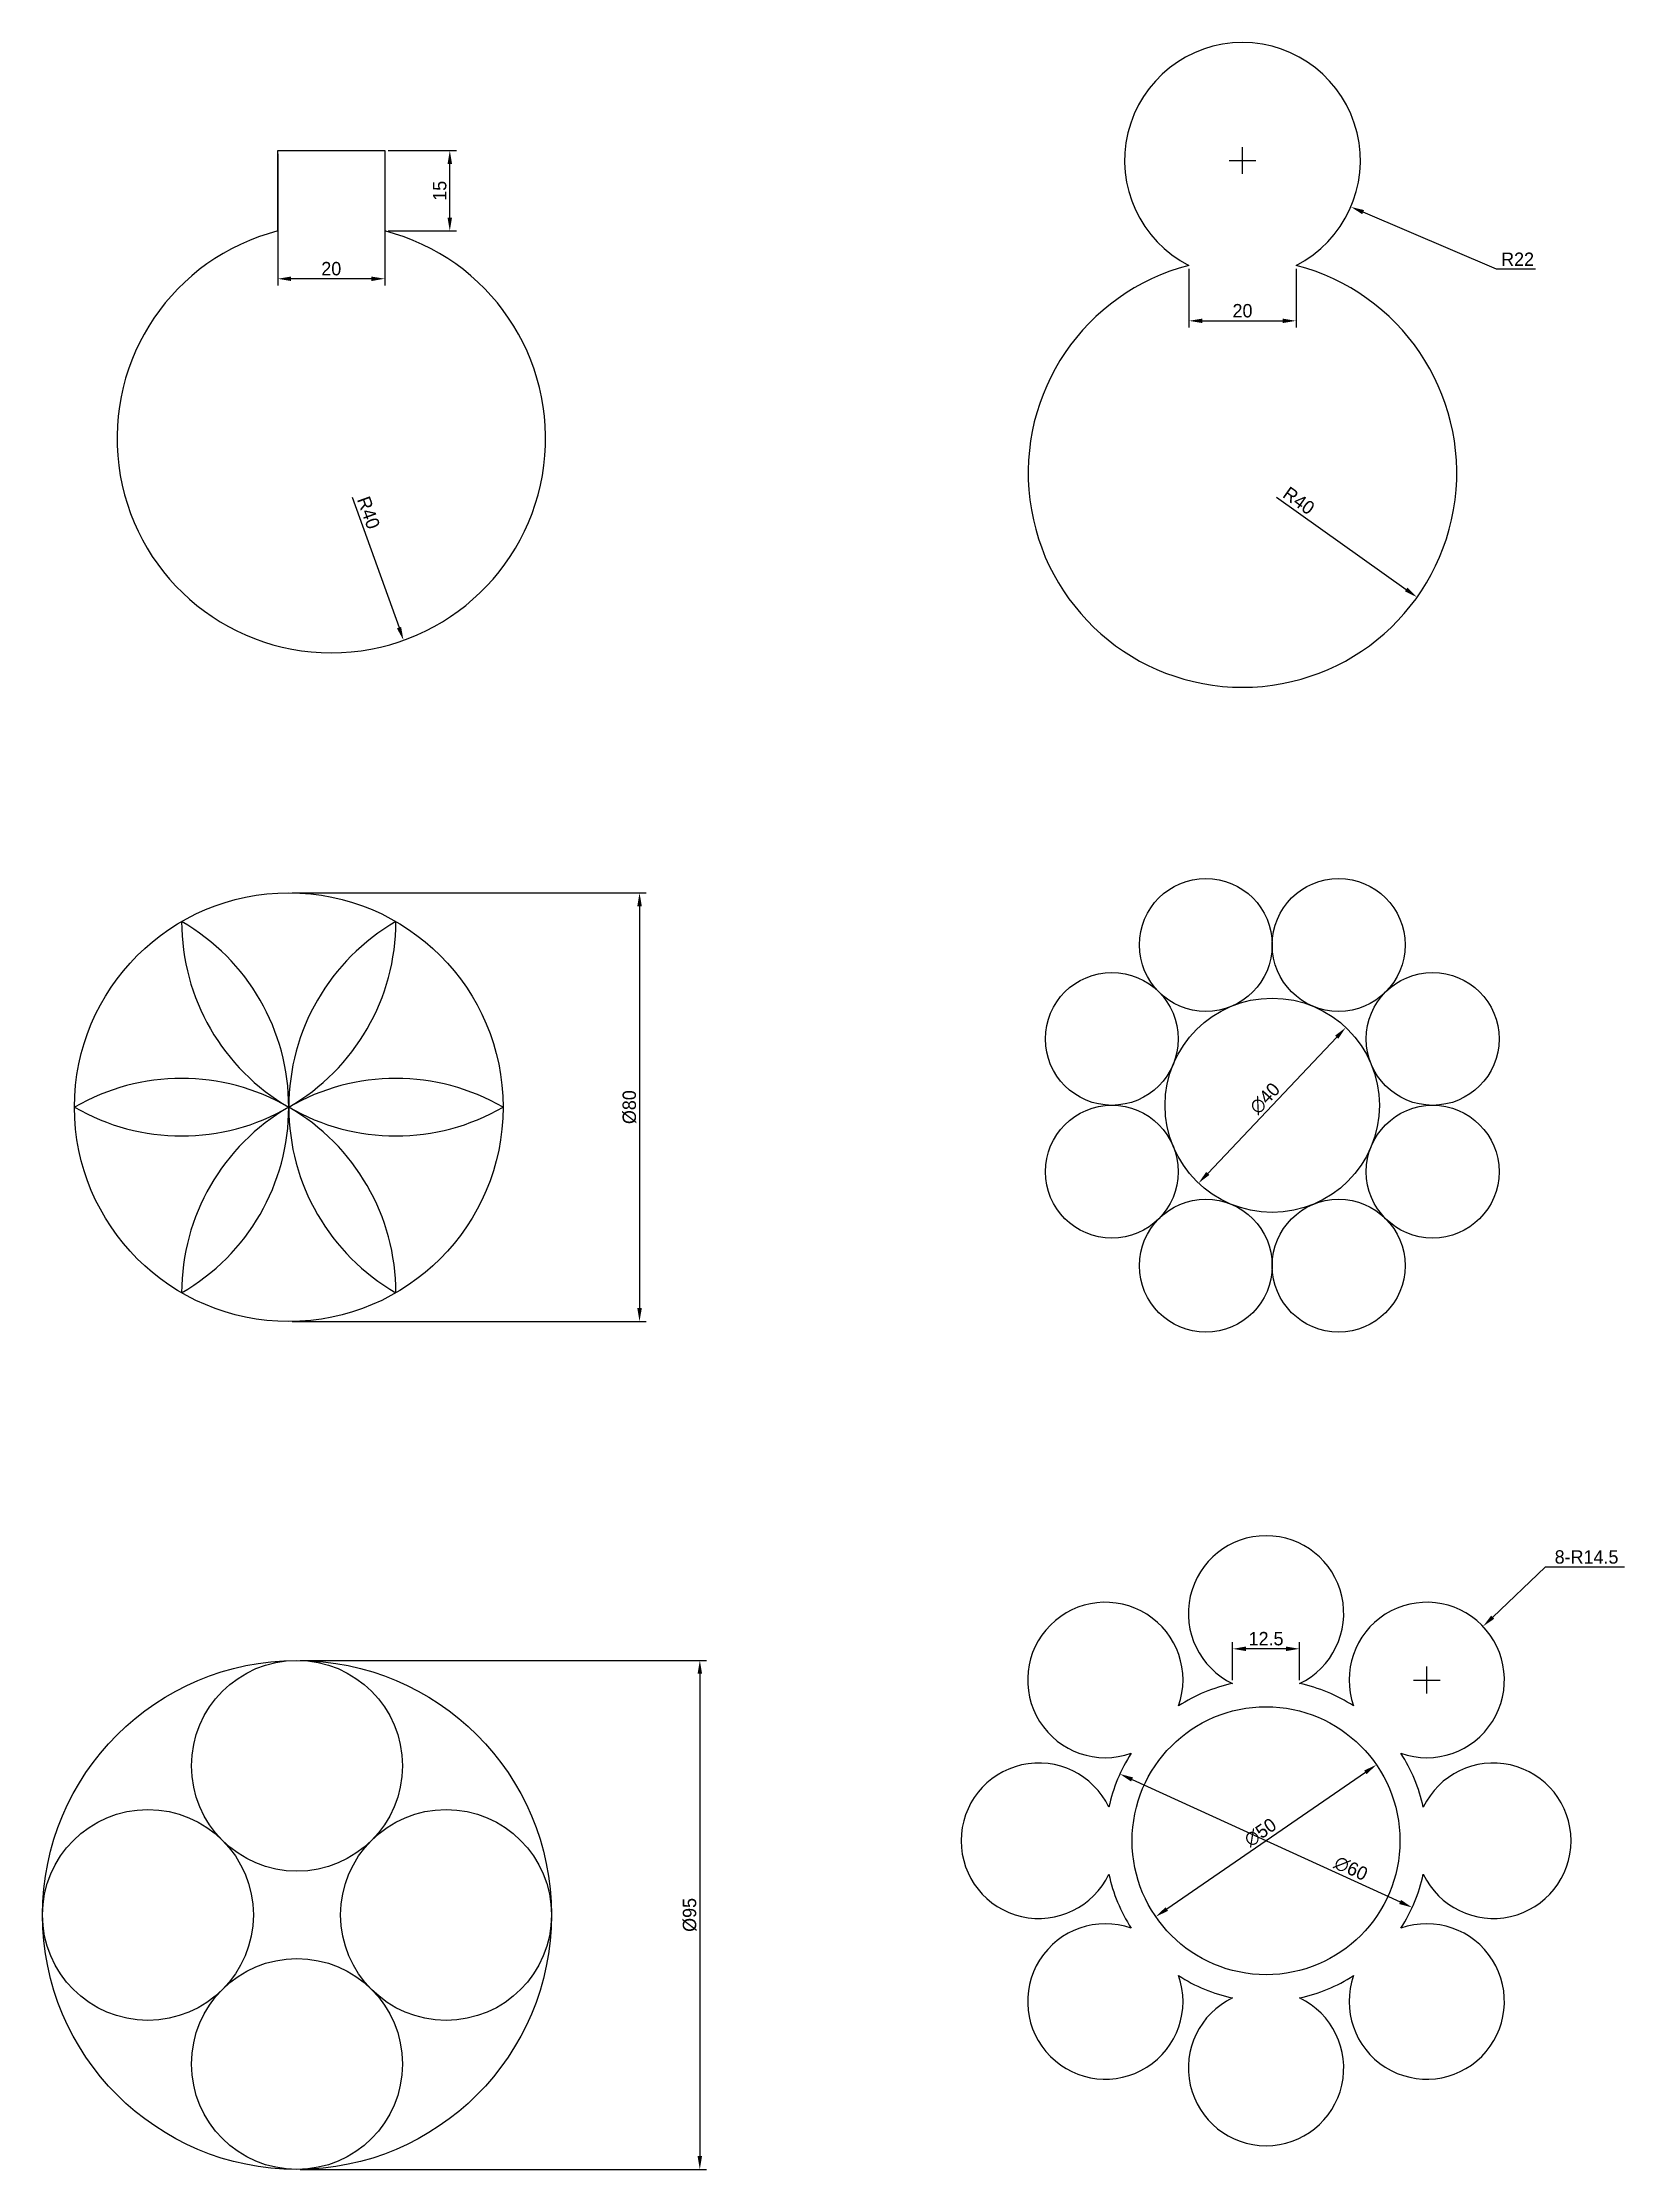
# Model space of a CAD drawing. Header units: millimetres. Extents: x -102 to 193, y 1615 to 2012.
import ezdxf

# ---------------------------------------------------------------- set-up
doc = ezdxf.new("R2010")
doc.units = ezdxf.units.MM
doc.header["$PDMODE"] = 35
doc.dimstyles.new('ISO-25', dxfattribs={"dimtxt": 2.5, "dimasz": 2.5, "dimexe": 1.25, "dimexo": 0.625, "dimtad": 1, "dimtoh": 1, "dimdsep": 46, "dimtxsty": 'Standard', "dimcen": 2.5, "dimadec": 0, "dimazin": 0, "dimtfac": 1, "dimtofl": 0, "dimtmove": 0, "dimatfit": 3, "dimfxl": 1, "dimarcsym": 0})
doc.dimstyles.new('ISO-25$3', dxfattribs={"dimtxt": 2.5, "dimasz": 2.5, "dimexe": 1.25, "dimexo": 0.625, "dimtad": 1, "dimtoh": 1, "dimdsep": 46, "dimtxsty": 'Standard', "dimcen": 2.5, "dimadec": 0, "dimazin": 0, "dimtfac": 1, "dimtofl": 0, "dimtmove": 0, "dimatfit": 0, "dimfxl": 1, "dimarcsym": 0})

# ---------------------------------------------------------------- blocks, each defined once
blk = doc.blocks.new('*D1')
at = {"color": 0, "lineweight": -2, "transparency": 16777216}
for p, q in [((-37.93, 1991.5), (-25.19, 1991.5)), ((-26.44, 1979), (-26.44, 1989)), ((-37.93, 1976.5), (-25.19, 1976.5))]:
    blk.add_line(p, q, dxfattribs=at)
at = {"color": 0, "transparency": 16777216}
for points in [[(-26.86, 1989), (-26.02, 1989), (-26.44, 1991.5)], [(-26.86, 1979), (-26.02, 1979), (-26.44, 1976.5)]]:
    blk.add_solid(points, dxfattribs=at)
at = {"layer": 'Defpoints', "color": 0, "transparency": 16777216}
for p in [(-38.56, 1991.5), (-26.44, 1991.5), (-38.56, 1976.5)]:
    blk.add_point(p, dxfattribs=at)
at = {"color": 0, "transparency": 16777216, "insert": (-28.31, 1984), "char_height": 2.5, "attachment_point": 5, "rotation": 90}
blk.add_mtext('15', dxfattribs=at)
blk = doc.blocks.new('*D2')
at = {"color": 0, "lineweight": -2, "transparency": 16777216}
for p, q in [((-58.56, 1990.88), (-58.56, 1966.33)), ((-38.56, 1990.88), (-38.56, 1966.33)), ((-41.06, 1967.58), (-56.06, 1967.58))]:
    blk.add_line(p, q, dxfattribs=at)
at = {"color": 0, "transparency": 16777216}
for points in [[(-56.06, 1967.99), (-56.06, 1967.16), (-58.56, 1967.58)], [(-41.06, 1967.99), (-41.06, 1967.16), (-38.56, 1967.58)]]:
    blk.add_solid(points, dxfattribs=at)
at = {"layer": 'Defpoints', "color": 0, "transparency": 16777216}
for p in [(-58.56, 1991.5), (-38.56, 1991.5), (-58.56, 1967.58)]:
    blk.add_point(p, dxfattribs=at)
at = {"color": 0, "transparency": 16777216, "insert": (-48.56, 1969.45), "char_height": 2.5, "attachment_point": 5}
blk.add_mtext('20', dxfattribs=at)
blk = doc.blocks.new('*D3')
at = {"color": 0, "lineweight": -2, "transparency": 16777216}
blk.add_line((-44.64, 1926.83), (-35.92, 1902.47), dxfattribs=at)
at = {"color": 0, "transparency": 16777216}
blk.add_solid([(-35.53, 1902.61), (-36.31, 1902.33), (-35.08, 1900.11)], dxfattribs=at)
at = {"layer": 'Defpoints', "color": 0, "transparency": 16777216}
for p in [(-48.56, 1937.77), (-35.08, 1900.11)]:
    blk.add_point(p, dxfattribs=at)
at = {"color": 0, "transparency": 16777216, "insert": (-41.61, 1923.93), "char_height": 2.5, "attachment_point": 5, "rotation": 289.6898}
blk.add_mtext('R40', dxfattribs=at)
blk = doc.blocks.new('*D5')
at = {"color": 0, "lineweight": -2, "transparency": 16777216}
blk.add_line((127.89, 1926.81), (152.08, 1909.59), dxfattribs=at)
at = {"color": 0, "transparency": 16777216}
blk.add_solid([(152.32, 1909.93), (151.84, 1909.25), (154.12, 1908.14)], dxfattribs=at)
at = {"layer": 'Defpoints', "color": 0, "transparency": 16777216}
for p in [(121.53, 1931.34), (154.12, 1908.14)]:
    blk.add_point(p, dxfattribs=at)
at = {"color": 0, "transparency": 16777216, "insert": (132.04, 1926.16), "char_height": 2.5, "attachment_point": 5, "rotation": 324.5579}
blk.add_mtext('R40', dxfattribs=at)
blk = doc.blocks.new('*D6')
at = {"color": 0, "lineweight": -2, "transparency": 16777216}
for p, q in [((119.03, 1989.66), (124.03, 1989.66)), ((121.53, 1987.16), (121.53, 1992.16)), ((168.92, 1969.35), (144.05, 1980.01)), ((176.21, 1969.35), (168.92, 1969.35))]:
    blk.add_line(p, q, dxfattribs=at)
at = {"color": 0, "transparency": 16777216}
blk.add_solid([(144.21, 1980.39), (143.88, 1979.63), (141.75, 1981)], dxfattribs=at)
at = {"layer": 'Defpoints', "color": 0, "transparency": 16777216}
for p in [(121.53, 1989.66), (141.75, 1981)]:
    blk.add_point(p, dxfattribs=at)
at = {"color": 0, "transparency": 16777216, "insert": (172.88, 1971.22), "char_height": 2.5, "attachment_point": 5}
blk.add_mtext('R22', dxfattribs=at)
blk = doc.blocks.new('*D7')
at = {"color": 0, "lineweight": -2, "transparency": 16777216}
for p, q in [((111.53, 1969.44), (111.53, 1958.48)), ((131.53, 1969.44), (131.53, 1958.48)), ((114.03, 1959.73), (129.03, 1959.73))]:
    blk.add_line(p, q, dxfattribs=at)
at = {"color": 0, "transparency": 16777216}
for points in [[(114.03, 1960.14), (114.03, 1959.31), (111.53, 1959.73)], [(129.03, 1960.14), (129.03, 1959.31), (131.53, 1959.73)]]:
    blk.add_solid(points, dxfattribs=at)
at = {"layer": 'Defpoints', "color": 0, "transparency": 16777216}
for p in [(111.53, 1970.07), (131.53, 1970.07), (131.53, 1959.73)]:
    blk.add_point(p, dxfattribs=at)
at = {"color": 0, "transparency": 16777216, "insert": (121.53, 1961.6), "char_height": 2.5, "attachment_point": 5}
blk.add_mtext('20', dxfattribs=at)
blk = doc.blocks.new('*U8')
blk.add_arc((30, 0), 40, 120, 240)
blk = doc.blocks.new('*U9')
at = {"color": 0, "linetype": 'ByBlock', "lineweight": -2, "transparency": 16777216}
for p, rotation in [((-64.93, 1829.31), 120), ((-54.93, 1829.31), 59.99999999999999), ((-69.93, 1820.65), 180), ((-64.93, 1811.99), 239.9999999999999), ((-54.93, 1811.99), 299.9999999999999)]:
    blk.add_blockref('*U8', p, dxfattribs=dict(at, rotation=rotation))
blk.add_blockref('*U8', (-49.93, 1820.65), dxfattribs=at)
blk = doc.blocks.new('*D10')
at = {"color": 0, "lineweight": -2, "transparency": 16777216}
for p, q in [((-55.87, 1852.98), (10.23, 1852.98)), ((8.98, 1850.48), (8.98, 1775.48)), ((-55.87, 1772.98), (10.23, 1772.98))]:
    blk.add_line(p, q, dxfattribs=at)
at = {"color": 0, "transparency": 16777216}
for points in [[(8.56, 1850.48), (9.4, 1850.48), (8.98, 1852.98)], [(8.56, 1775.48), (9.4, 1775.48), (8.98, 1772.98)]]:
    blk.add_solid(points, dxfattribs=at)
at = {"layer": 'Defpoints', "color": 0, "transparency": 16777216}
for p in [(-56.5, 1852.98), (-56.5, 1772.98), (8.98, 1772.98)]:
    blk.add_point(p, dxfattribs=at)
at = {"color": 0, "transparency": 16777216, "insert": (7.11, 1812.98), "char_height": 2.5, "attachment_point": 5, "rotation": 90}
blk.add_mtext('%%C80', dxfattribs=at)
blk = doc.blocks.new('*U11')
blk.add_circle((0, 0), 12.4)
blk = doc.blocks.new('*U12')
at = {"color": 0, "linetype": 'ByBlock', "lineweight": -2, "transparency": 16777216}
for p, rotation in [((136.04, 1821.49), 45.00000000000002), ((111.25, 1821.49), 90.00000000000001), ((93.71, 1803.95), 135), ((153.58, 1779.16), 314.9999999999999), ((93.71, 1779.16), 180), ((111.25, 1761.62), 225), ((136.04, 1761.62), 270)]:
    blk.add_blockref('*U11', p, dxfattribs=dict(at, rotation=rotation))
blk.add_blockref('*U11', (153.58, 1803.95), dxfattribs=at)
blk = doc.blocks.new('*D14')
at = {"color": 0, "lineweight": -2, "transparency": 16777216}
blk.add_line((115.05, 1800.61), (139.11, 1826.04), dxfattribs=at)
at = {"color": 0, "transparency": 16777216}
for points in [[(138.8, 1826.32), (139.41, 1825.75), (140.82, 1827.85)], [(114.75, 1800.9), (115.35, 1800.33), (113.33, 1798.8)]]:
    blk.add_solid(points, dxfattribs=at)
at = {"layer": 'Defpoints', "color": 0, "transparency": 16777216}
for p in [(140.82, 1827.85), (113.33, 1798.8)]:
    blk.add_point(p, dxfattribs=at)
at = {"color": 0, "transparency": 16777216, "insert": (125.72, 1814.61), "char_height": 2.5, "attachment_point": 5, "rotation": 46.5854}
blk.add_mtext('∅40', dxfattribs=at)
blk = doc.blocks.new('*U15')
blk.add_circle((0, 0), 19.68)
blk = doc.blocks.new('*U16')
at = {"color": 0, "linetype": 'ByBlock', "lineweight": -2, "transparency": 16777216}
for p, rotation in [((-54.2, 1666.6), 90), ((-82.02, 1638.77), 180), ((-54.2, 1610.95), 270.0000000000001)]:
    blk.add_blockref('*U15', p, dxfattribs=dict(at, rotation=rotation))
blk.add_blockref('*U15', (-26.37, 1638.77), dxfattribs=at)
blk = doc.blocks.new('*D17')
at = {"color": 0, "lineweight": -2, "transparency": 16777216}
for p, q in [((-54.34, 1709.73), (21.48, 1709.73)), ((20.23, 1707.23), (20.23, 1617.23)), ((-54.34, 1614.73), (21.48, 1614.73))]:
    blk.add_line(p, q, dxfattribs=at)
at = {"color": 0, "transparency": 16777216}
for points in [[(19.81, 1707.23), (20.65, 1707.23), (20.23, 1709.73)], [(19.81, 1617.23), (20.65, 1617.23), (20.23, 1614.73)]]:
    blk.add_solid(points, dxfattribs=at)
at = {"layer": 'Defpoints', "color": 0, "transparency": 16777216}
for p in [(-54.96, 1709.73), (-54.96, 1614.73), (20.23, 1614.73)]:
    blk.add_point(p, dxfattribs=at)
at = {"color": 0, "transparency": 16777216, "insert": (18.35, 1662.23), "char_height": 2.5, "attachment_point": 5, "rotation": 90}
blk.add_mtext('%%C95', dxfattribs=at)
blk = doc.blocks.new('*U18')
blk.add_arc((0, -0.71), 14.5, 295.5332, 244.4668)
blk = doc.blocks.new('*U19')
at = {"color": 0, "linetype": 'ByBlock', "lineweight": -2, "transparency": 16777216}
blk.add_blockref('*U18', (126.69, 1695.75), dxfattribs=at)
for p, rotation in [((96.19, 1683.12), 45.00000000000001), ((157.19, 1683.12), 315), ((83.56, 1652.62), 90), ((169.83, 1652.62), 270.0000000000001), ((96.19, 1622.12), 135), ((157.19, 1622.12), 225), ((126.69, 1609.49), 180)]:
    blk.add_blockref('*U18', p, dxfattribs=dict(at, rotation=rotation))
blk = doc.blocks.new('*D20')
at = {"color": 0, "lineweight": -2, "transparency": 16777216}
blk.add_line((144.46, 1688.83), (107.39, 1663.32), dxfattribs=at)
at = {"color": 0, "transparency": 16777216}
for points in [[(144.23, 1689.17), (144.7, 1688.49), (146.52, 1690.25)], [(107.16, 1663.66), (107.63, 1662.98), (105.33, 1661.9)]]:
    blk.add_solid(points, dxfattribs=at)
at = {"layer": 'Defpoints', "color": 0, "transparency": 16777216}
for p in [(146.52, 1690.25), (105.33, 1661.9)]:
    blk.add_point(p, dxfattribs=at)
at = {"color": 0, "transparency": 16777216, "insert": (124.87, 1677.62), "char_height": 2.5, "attachment_point": 5, "rotation": 34.5378}
blk.add_mtext('∅50', dxfattribs=at)
blk = doc.blocks.new('*D21')
at = {"color": 0, "lineweight": -2, "transparency": 16777216}
blk.add_line((100.91, 1687.5), (150.94, 1664.65), dxfattribs=at)
at = {"color": 0, "transparency": 16777216}
for points in [[(101.09, 1687.88), (100.74, 1687.12), (98.64, 1688.54)], [(151.12, 1665.03), (150.77, 1664.27), (153.22, 1663.61)]]:
    blk.add_solid(points, dxfattribs=at)
at = {"layer": 'Defpoints', "color": 0, "transparency": 16777216}
for p in [(98.64, 1688.54), (153.22, 1663.61)]:
    blk.add_point(p, dxfattribs=at)
at = {"color": 0, "transparency": 16777216, "insert": (141.77, 1670.9), "char_height": 2.5, "attachment_point": 5, "rotation": 335.4535}
blk.add_mtext('∅60', dxfattribs=at)
blk = doc.blocks.new('*D22')
at = {"color": 0, "lineweight": -2, "transparency": 16777216}
for p, q in [((119.68, 1706.04), (119.68, 1713.14)), ((129.68, 1711.89), (122.18, 1711.89)), ((132.18, 1706.04), (132.18, 1713.14))]:
    blk.add_line(p, q, dxfattribs=at)
at = {"color": 0, "transparency": 16777216}
for points in [[(122.18, 1712.31), (122.18, 1711.48), (119.68, 1711.89)], [(129.68, 1712.31), (129.68, 1711.48), (132.18, 1711.89)]]:
    blk.add_solid(points, dxfattribs=at)
at = {"layer": 'Defpoints', "color": 0, "transparency": 16777216}
for p in [(119.68, 1711.89), (119.68, 1705.42), (132.18, 1705.42)]:
    blk.add_point(p, dxfattribs=at)
at = {"color": 0, "transparency": 16777216, "insert": (125.93, 1713.77), "char_height": 2.5, "attachment_point": 5}
blk.add_mtext('12.5', dxfattribs=at)
blk = doc.blocks.new('*D23')
at = {"color": 0, "lineweight": -2, "transparency": 16777216}
for p, q in [((178.04, 1727.14), (168.24, 1717.8)), ((192.83, 1727.14), (178.04, 1727.14)), ((155.93, 1703.57), (155.93, 1708.57)), ((153.43, 1706.07), (158.43, 1706.07))]:
    blk.add_line(p, q, dxfattribs=at)
at = {"color": 0, "transparency": 16777216}
blk.add_solid([(167.95, 1718.1), (168.52, 1717.5), (166.43, 1716.08)], dxfattribs=at)
at = {"layer": 'Defpoints', "color": 0, "transparency": 16777216}
for p in [(166.43, 1716.08), (155.93, 1706.07)]:
    blk.add_point(p, dxfattribs=at)
at = {"color": 0, "transparency": 16777216, "insert": (185.75, 1729.02), "char_height": 2.5, "attachment_point": 5}
blk.add_mtext('8-R14.5', dxfattribs=at)

msp = doc.modelspace()

# ---------------------------------------------------------------- linework, layer by layer
for p, q in [((-58.557, 1976.504), (-58.557, 1991.504)), ((-58.557, 1991.504), (-38.557, 1991.504)), ((-38.557, 1991.504), (-38.557, 1976.504))]:
    msp.add_line(p, q)
for centre, radius in [((-56.497, 1812.98), 40), ((127.079, 1813.324), 20), ((-54.962, 1662.226), 47.5), ((125.929, 1676.075), 25)]:
    msp.add_circle(centre, radius)
for centre, radius, start, end in [((121.528, 1989.665), 22, 297.03569, 242.96431), ((-48.557, 1937.774), 40, 104.47751, 75.52249), ((121.528, 1931.339), 40, 104.47751, 75.52249), ((125.929, 1676.075), 30, 102.0247, 122.9753), ((125.929, 1676.075), 30, 57.0247, 77.9753), ((125.929, 1676.075), 30, 147.0247, 167.9753), ((125.929, 1676.075), 30, 12.0247, 32.9753), ((125.929, 1676.075), 30, 192.0247, 212.9753), ((125.929, 1676.075), 30, 327.0247, 347.9753), ((125.929, 1676.075), 30, 237.0247, 257.9753), ((125.929, 1676.075), 30, 282.0247, 302.9753)]:
    msp.add_arc(centre, radius, start, end)

# ---------------------------------------------------------------- block references
for name, p in [('*U12', (3.435, 21.769)), ('*U9', (3.435, -7.673)), ('*U19', (-0.763, 23.455)), ('*U16', (-0.763, 23.455))]:
    msp.add_blockref(name, p)

# ---------------------------------------------------------------- dimensions: what is measured, and where the dimension line sits
for base, p1, p2, picture, middle in [((-58.557, 1967.577), (-38.557, 1991.504), (-58.557, 1991.504), '*D2', (-48.557, 1969.452)), ((131.528, 1959.728), (111.528, 1970.069), (131.528, 1970.069), '*D7', (121.528, 1961.603)), ((119.679, 1711.894), (132.179, 1705.417), (119.679, 1705.417), '*D22', (125.929, 1713.769))]:
    dim = msp.add_linear_dim(base=base, p1=p1, p2=p2, dimstyle='ISO-25')
    dim.commit()
    dim.dimension.update_dxf_attribs({"geometry": picture, "text_midpoint": middle})
dim = msp.add_linear_dim(base=(-26.439, 1991.504), p1=(-38.557, 1976.504), p2=(-38.557, 1991.504), angle=90, dimstyle='ISO-25')
dim.commit()
dim.dimension.update_dxf_attribs({"geometry": '*D1', "text_midpoint": (-28.314, 1984.004)})
for center, mpoint, picture, middle in [((121.528, 1989.665), (141.748, 1980.995), '*D6', (172.876, 1969.346)), ((-48.557, 1937.774), (-35.08, 1900.113), '*D3', (-43.377, 1923.297)), ((121.528, 1931.339), (154.116, 1908.144), '*D5', (130.949, 1924.633))]:
    dim = msp.add_radius_dim(center=center, mpoint=mpoint, dimstyle='ISO-25')
    dim.commit()
    dim.dimension.update_dxf_attribs({"geometry": picture, "text_midpoint": middle, "dimtype": 164})
for base, p1, p2, picture, middle in [((8.981, 1772.98), (-56.497, 1852.98), (-56.497, 1772.98), '*D10', (7.106, 1812.98)), ((20.229, 1614.726), (-54.962, 1709.726), (-54.962, 1614.726), '*D17', (18.354, 1662.226))]:
    dim = msp.add_linear_dim(base=base, p1=p1, p2=p2, angle=90, text='%%C<>', dimstyle='ISO-25')
    dim.commit()
    dim.dimension.update_dxf_attribs({"geometry": picture, "text_midpoint": middle})
for p1, p2, picture, middle in [((113.334, 1798.796), (140.825, 1827.852), '*D14', (125.717, 1814.613)), ((146.522, 1690.249), (105.335, 1661.901), '*D20', (124.866, 1677.62))]:
    dim = msp.add_diameter_dim_2p(p1=p1, p2=p2, dimstyle='ISO-25$3')
    dim.commit()
    dim.dimension.update_dxf_attribs({"geometry": picture, "text_midpoint": middle})
dim = msp.add_radius_dim(center=(155.928, 1706.074), mpoint=(166.425, 1716.077), text='8-<>', dimstyle='ISO-25')
dim.commit()
dim.dimension.update_dxf_attribs({"geometry": '*D23', "text_midpoint": (185.747, 1727.143), "dimtype": 164})
dim = msp.add_diameter_dim_2p(p1=(98.64, 1688.538), p2=(153.217, 1663.612), dimstyle='ISO-25$3')
dim.commit()
dim.dimension.update_dxf_attribs({"geometry": '*D21', "text_midpoint": (140.99, 1669.196), "dimtype": 163})

doc.saveas('drawing.dxf')
